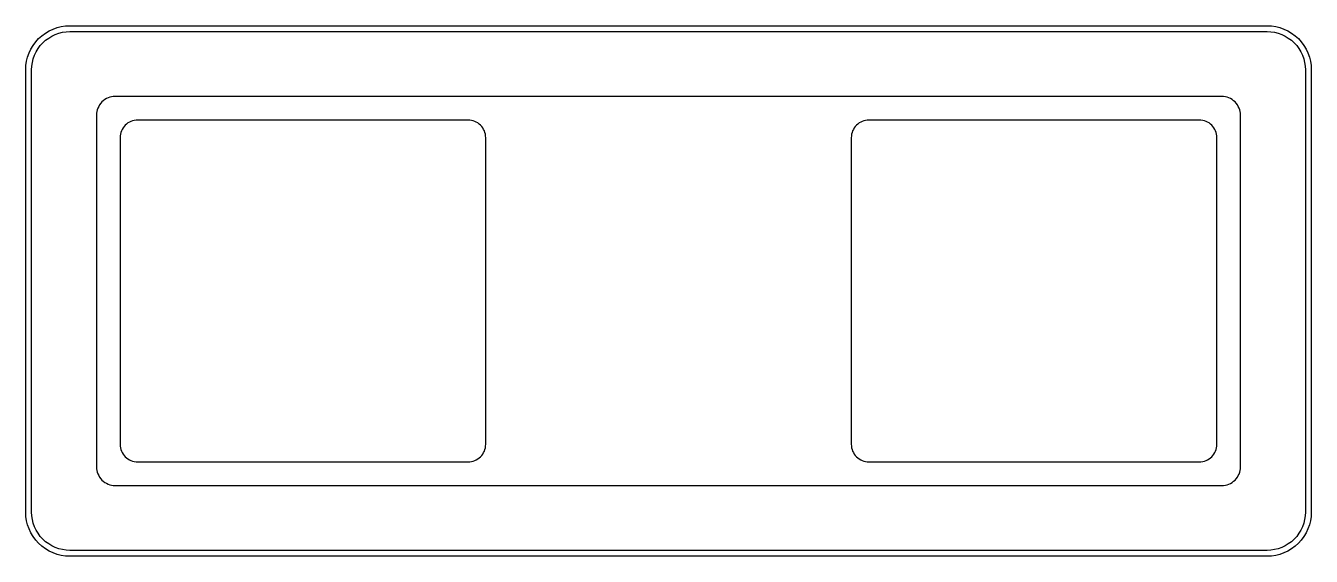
# Model space of a CAD drawing. Header units: millimetres. Extents: x -198 to 20, y -159 to -69.
import ezdxf

# ---------------------------------------------------------------- set-up
doc = ezdxf.new("R2010")
doc.units = ezdxf.units.MM
doc.layers.get('0').update_dxf_attribs({"linetype": 'CONTINUOUS'})

msp = doc.modelspace()

# ---------------------------------------------------------------- linework, layer by layer
msp.add_line((-58, -88.2), (-58, -140.2))
for points in [[(20, -151.7, -0.414214), (12.5, -159.2), (-190.5, -159.2, -0.414214), (-198, -151.7), (-198, -76.7, -0.414214), (-190.5, -69.2), (12.5, -69.2, -0.414214), (20, -76.7)], [(19, -76.7), (19, -151.7, -0.414214), (12.5, -158.2), (-190.5, -158.2, -0.414214), (-197, -151.7), (-197, -76.7, -0.414214), (-190.5, -70.2), (12.5, -70.2, -0.414214)], [(4.82, -81.2), (-182.83, -81.2, 0.414214), (-186, -84.38), (-186, -144.03, 0.414214), (-182.83, -147.2), (4.82, -147.2, 0.414214), (8, -144.03), (8, -84.38, 0.414214)], [(-182, -88.2), (-182, -140.2, 0.414214), (-179, -143.2), (-123, -143.2, 0.414214), (-120, -140.2), (-120, -88.2, 0.414214), (-123, -85.2), (-179, -85.2, 0.414214)], [(-55, -143.2), (1, -143.2, 0.414214), (4, -140.2), (4, -88.2, 0.414214), (1, -85.2), (-55, -85.2, 0.414214), (-58, -88.2), (-58, -140.2, 0.414214)]]:
    msp.add_lwpolyline(points, format="xyb", close=True)

doc.saveas('drawing.dxf')
